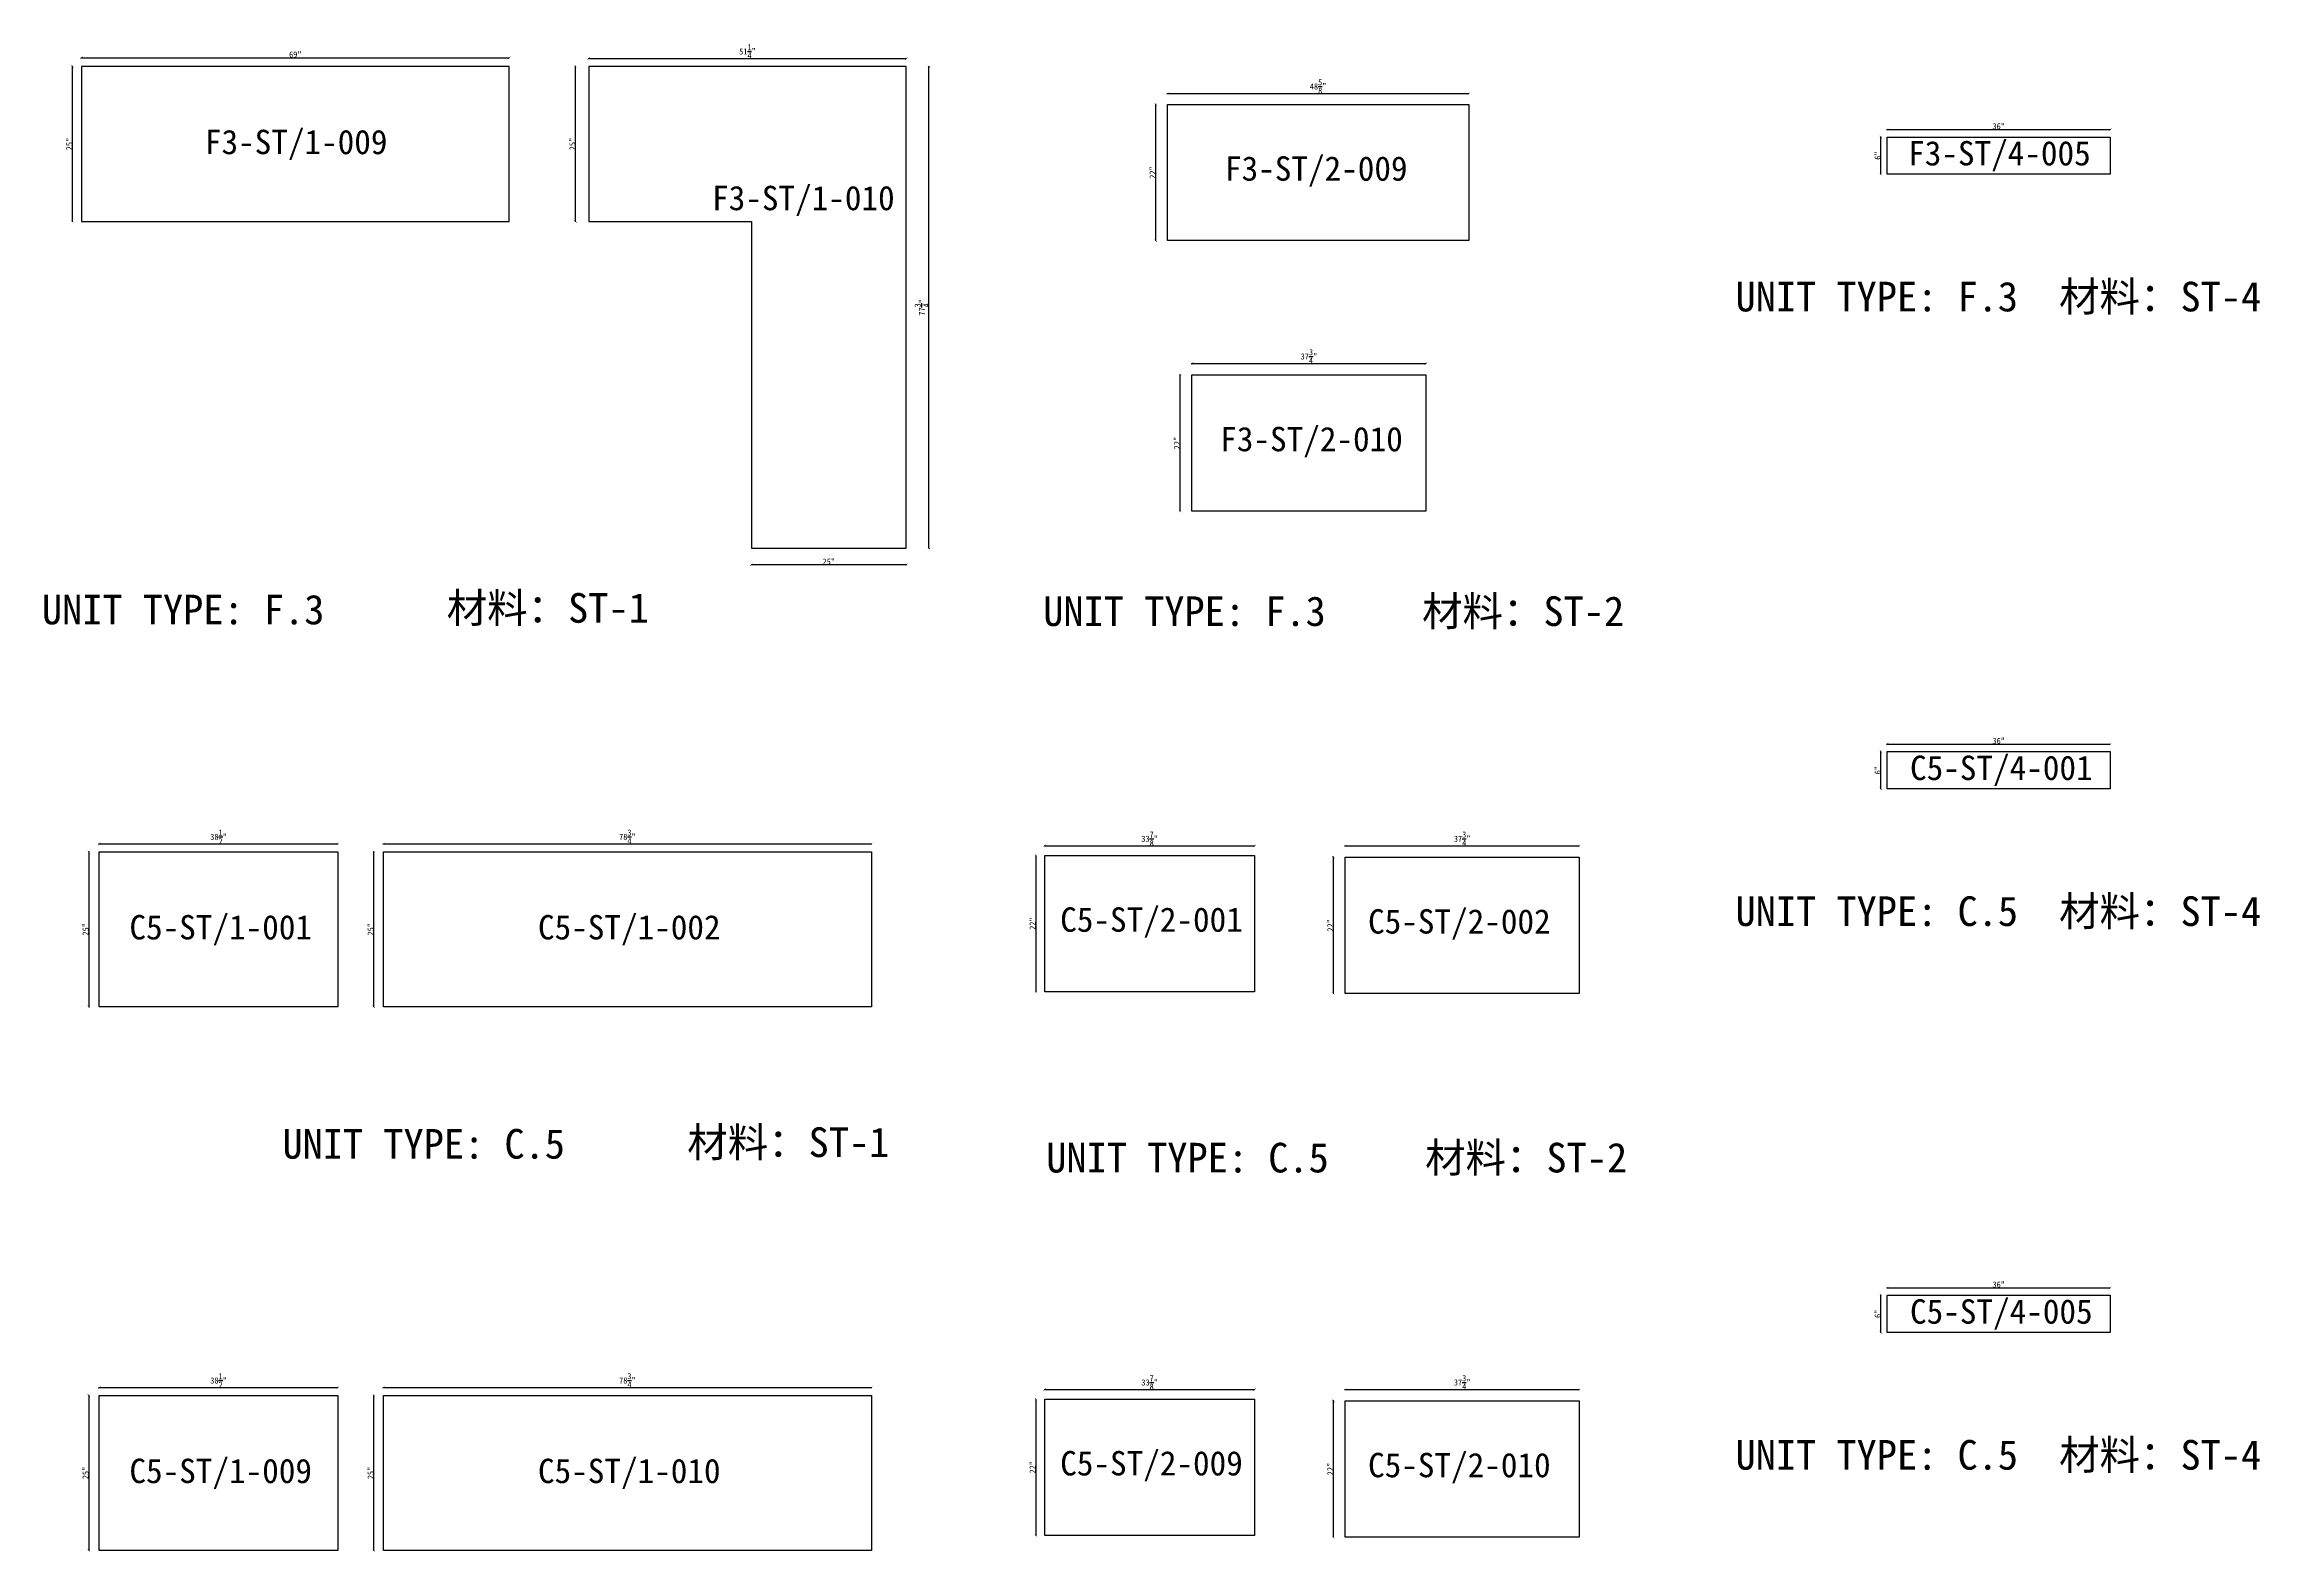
# Model space of a CAD drawing. Header units: millimetres. Extents: x -46962 to 137822, y -48342 to 2116.
# Drawn here: x -20789 to -11709, y -8474 to -2292 of the extents above; entities that cross this region are included whole.
import ezdxf
from ezdxf.enums import TextEntityAlignment as Align

# ---------------------------------------------------------------- set-up
doc = ezdxf.new("R2010")
doc.units = ezdxf.units.MM
doc.layers.add('COUNTERTOP_NUMBER', color=3, linetype='Continuous')
doc.layers.add('COUNTERTOPS', color=7, linetype='Continuous')
doc.styles.add('样式 1', font='')
doc.styles.get('样式 1').set_extended_font_data('NSimSun')
doc.dimstyles.new('副本 ISO-25', dxfattribs={"dimtxt": 25, "dimasz": 10, "dimexe": 1.5, "dimexo": 0.5, "dimtad": 1, "dimlfac": 0.03937, "dimlunit": 5, "dimtxsty": '样式 1', "dimblk": 'ARCHTICK', "dimcen": 2.5, "dimclrd": 256, "dimclrt": 1, "dimazin": 3, "dimtfac": 1, "dimtmove": 0, "dimatfit": 3, "dimfxlon": 1})

# ---------------------------------------------------------------- blocks, each defined once
blk = doc.blocks.new('_ArchTick')
at = {"color": 0, "linetype": 'ByBlock', "const_width": 0.15}
blk.add_lwpolyline([(-0.5, -0.5), (0.5, 0.5)], dxfattribs=at)
blk = doc.blocks.new('*D414')
at = {"color": 0, "lineweight": -2, "transparency": 16777216}
for p, q in [((-20673, -2383.1), (-20675.5, -2383.1)), ((-20673, -3018.1), (-20675.5, -3018.1))]:
    blk.add_line(p, q, dxfattribs=at)
at = {"lineweight": -2, "transparency": 16777216}
blk.add_line((-20674, -3018.1), (-20674, -2383.1), dxfattribs=at)
at = {"layer": 'Defpoints', "color": 0, "transparency": 16777216}
for p in [(-20674, -2383.1), (-20637, -2383.1), (-20637, -3018.1)]:
    blk.add_point(p, dxfattribs=at)
at = {"lineweight": -2, "transparency": 16777216, "xscale": 10, "yscale": 10, "zscale": 10}
for p, rotation in [((-20674, -2383.1), 90), ((-20674, -3018.1), 270)]:
    blk.add_blockref('_ArchTick', p, dxfattribs=dict(at, rotation=rotation))
at = {"color": 1, "transparency": 16777216, "insert": (-20687.1, -2700.6), "char_height": 25, "attachment_point": 5, "rotation": 90, "style": '样式 1'}
blk.add_mtext('\\A1;25"', dxfattribs=at)
blk = doc.blocks.new('*D415')
at = {"color": 0, "lineweight": -2, "transparency": 16777216}
for p, q in [((-20637, -2347.7), (-20637, -2345.2)), ((-18884.4, -2347.7), (-18884.4, -2345.2))]:
    blk.add_line(p, q, dxfattribs=at)
at = {"lineweight": -2, "transparency": 16777216}
blk.add_line((-20637, -2346.7), (-18884.4, -2346.7), dxfattribs=at)
at = {"layer": 'Defpoints', "color": 0, "transparency": 16777216}
for p in [(-18884.4, -2346.7), (-20637, -2383.1), (-18884.4, -2383.1)]:
    blk.add_point(p, dxfattribs=at)
at = {"lineweight": -2, "transparency": 16777216, "xscale": 10, "yscale": 10, "zscale": 10, "rotation": 180}
blk.add_blockref('_ArchTick', (-20637, -2346.7), dxfattribs=at)
at = {"lineweight": -2, "transparency": 16777216, "xscale": 10, "yscale": 10, "zscale": 10}
blk.add_blockref('_ArchTick', (-18884.4, -2346.7), dxfattribs=at)
at = {"color": 1, "transparency": 16777216, "insert": (-19760.7, -2333.6), "char_height": 25, "attachment_point": 5, "style": '样式 1'}
blk.add_mtext('\\A1;69"', dxfattribs=at)
blk = doc.blocks.new('*D416')
at = {"color": 0, "lineweight": -2, "transparency": 16777216}
for p, q in [((-18558.1, -2350.9), (-18558.1, -2348.4)), ((-17256.4, -2350.9), (-17256.4, -2348.4))]:
    blk.add_line(p, q, dxfattribs=at)
at = {"lineweight": -2, "transparency": 16777216}
blk.add_line((-18558.1, -2349.9), (-17256.4, -2349.9), dxfattribs=at)
at = {"layer": 'Defpoints', "color": 0, "transparency": 16777216}
for p in [(-17256.4, -2349.9), (-18558.1, -2383.1), (-17256.4, -2383.1)]:
    blk.add_point(p, dxfattribs=at)
at = {"lineweight": -2, "transparency": 16777216, "xscale": 10, "yscale": 10, "zscale": 10, "rotation": 180}
blk.add_blockref('_ArchTick', (-18558.1, -2349.9), dxfattribs=at)
at = {"lineweight": -2, "transparency": 16777216, "xscale": 10, "yscale": 10, "zscale": 10}
blk.add_blockref('_ArchTick', (-17256.4, -2349.9), dxfattribs=at)
at = {"color": 1, "transparency": 16777216, "insert": (-17907.3, -2320.9), "char_height": 25, "attachment_point": 5, "style": '样式 1'}
blk.add_mtext('\\A1;51{\\H1x;\\S1/4;}"', dxfattribs=at)
blk = doc.blocks.new('*D417')
at = {"color": 0, "lineweight": -2, "transparency": 16777216}
for p, q in [((-18610.6, -2383.1), (-18613.1, -2383.1)), ((-18610.6, -3018.1), (-18613.1, -3018.1))]:
    blk.add_line(p, q, dxfattribs=at)
at = {"lineweight": -2, "transparency": 16777216}
blk.add_line((-18611.6, -3018.1), (-18611.6, -2383.1), dxfattribs=at)
at = {"layer": 'Defpoints', "color": 0, "transparency": 16777216}
for p in [(-18611.6, -2383.1), (-18558.1, -2383.1), (-18558.1, -3018.1)]:
    blk.add_point(p, dxfattribs=at)
at = {"lineweight": -2, "transparency": 16777216, "xscale": 10, "yscale": 10, "zscale": 10}
for p, rotation in [((-18611.6, -2383.1), 90), ((-18611.6, -3018.1), 270)]:
    blk.add_blockref('_ArchTick', p, dxfattribs=dict(at, rotation=rotation))
at = {"color": 1, "transparency": 16777216, "insert": (-18624.7, -2700.6), "char_height": 25, "attachment_point": 5, "rotation": 90, "style": '样式 1'}
blk.add_mtext('\\A1;25"', dxfattribs=at)
blk = doc.blocks.new('*D418')
at = {"color": 0, "lineweight": -2, "transparency": 16777216}
for p, q in [((-17891.4, -4425.3), (-17891.4, -4427.8)), ((-17256.4, -4425.3), (-17256.4, -4427.8))]:
    blk.add_line(p, q, dxfattribs=at)
at = {"lineweight": -2, "transparency": 16777216}
blk.add_line((-17256.4, -4426.3), (-17891.4, -4426.3), dxfattribs=at)
at = {"layer": 'Defpoints', "color": 0, "transparency": 16777216}
for p in [(-17891.4, -4357.9), (-17256.4, -4357.9), (-17891.4, -4426.3)]:
    blk.add_point(p, dxfattribs=at)
at = {"lineweight": -2, "transparency": 16777216, "xscale": 10, "yscale": 10, "zscale": 10, "rotation": 180}
blk.add_blockref('_ArchTick', (-17891.4, -4426.3), dxfattribs=at)
at = {"lineweight": -2, "transparency": 16777216, "xscale": 10, "yscale": 10, "zscale": 10}
blk.add_blockref('_ArchTick', (-17256.4, -4426.3), dxfattribs=at)
at = {"color": 1, "transparency": 16777216, "insert": (-17573.9, -4413.2), "char_height": 25, "attachment_point": 5, "style": '样式 1'}
blk.add_mtext('\\A1;25"', dxfattribs=at)
blk = doc.blocks.new('*D419')
at = {"color": 0, "lineweight": -2, "transparency": 16777216}
for p, q in [((-17164.2, -2383.1), (-17161.7, -2383.1)), ((-17164.2, -4357.9), (-17161.7, -4357.9))]:
    blk.add_line(p, q, dxfattribs=at)
at = {"lineweight": -2, "transparency": 16777216}
blk.add_line((-17163.2, -4357.9), (-17163.2, -2383.1), dxfattribs=at)
at = {"layer": 'Defpoints', "color": 0, "transparency": 16777216}
for p in [(-17256.4, -2383.1), (-17163.2, -2383.1), (-17256.4, -4357.9)]:
    blk.add_point(p, dxfattribs=at)
at = {"lineweight": -2, "transparency": 16777216, "xscale": 10, "yscale": 10, "zscale": 10}
for p, rotation in [((-17163.2, -2383.1), 90), ((-17163.2, -4357.9), 270)]:
    blk.add_blockref('_ArchTick', p, dxfattribs=dict(at, rotation=rotation))
at = {"color": 1, "transparency": 16777216, "insert": (-17192.3, -3370.5), "char_height": 25, "attachment_point": 5, "rotation": 90, "style": '样式 1'}
blk.add_mtext('\\A1;77{\\H1x;\\S3/4;}"', dxfattribs=at)
blk = doc.blocks.new('*D420')
at = {"color": 0, "lineweight": -2, "transparency": 16777216}
for p, q in [((-16185.9, -2494.6), (-16185.9, -2492.1)), ((-14950.8, -2494.6), (-14950.8, -2492.1))]:
    blk.add_line(p, q, dxfattribs=at)
at = {"lineweight": -2, "transparency": 16777216}
blk.add_line((-16185.9, -2493.6), (-14950.8, -2493.6), dxfattribs=at)
at = {"layer": 'Defpoints', "color": 0, "transparency": 16777216}
for p in [(-16185.9, -2538.1), (-14950.8, -2493.6), (-14950.8, -2538.1)]:
    blk.add_point(p, dxfattribs=at)
at = {"lineweight": -2, "transparency": 16777216, "xscale": 10, "yscale": 10, "zscale": 10, "rotation": 180}
blk.add_blockref('_ArchTick', (-16185.9, -2493.6), dxfattribs=at)
at = {"lineweight": -2, "transparency": 16777216, "xscale": 10, "yscale": 10, "zscale": 10}
blk.add_blockref('_ArchTick', (-14950.8, -2493.6), dxfattribs=at)
at = {"color": 1, "transparency": 16777216, "insert": (-15568.3, -2464.5), "char_height": 25, "attachment_point": 5, "style": '样式 1'}
blk.add_mtext('\\A1;48{\\H1x;\\S5/8;}"', dxfattribs=at)
blk = doc.blocks.new('*D421')
at = {"color": 0, "lineweight": -2, "transparency": 16777216}
for p, q in [((-16232.6, -2538.1), (-16235.1, -2538.1)), ((-16232.6, -3096.9), (-16235.1, -3096.9))]:
    blk.add_line(p, q, dxfattribs=at)
at = {"lineweight": -2, "transparency": 16777216}
blk.add_line((-16233.6, -3096.9), (-16233.6, -2538.1), dxfattribs=at)
at = {"layer": 'Defpoints', "color": 0, "transparency": 16777216}
for p in [(-16233.6, -2538.1), (-16185.9, -2538.1), (-16185.9, -3096.9)]:
    blk.add_point(p, dxfattribs=at)
at = {"lineweight": -2, "transparency": 16777216, "xscale": 10, "yscale": 10, "zscale": 10}
for p, rotation in [((-16233.6, -2538.1), 90), ((-16233.6, -3096.9), 270)]:
    blk.add_blockref('_ArchTick', p, dxfattribs=dict(at, rotation=rotation))
at = {"color": 1, "transparency": 16777216, "insert": (-16246.8, -2817.5), "char_height": 25, "attachment_point": 5, "rotation": 90, "style": '样式 1'}
blk.add_mtext('\\A1;22"', dxfattribs=at)
blk = doc.blocks.new('*D422')
at = {"color": 0, "lineweight": -2, "transparency": 16777216}
for p, q in [((-16085.3, -3601.8), (-16085.3, -3599.3)), ((-15126.5, -3601.8), (-15126.5, -3599.3))]:
    blk.add_line(p, q, dxfattribs=at)
at = {"lineweight": -2, "transparency": 16777216}
blk.add_line((-16085.3, -3600.8), (-15126.5, -3600.8), dxfattribs=at)
at = {"layer": 'Defpoints', "color": 0, "transparency": 16777216}
for p in [(-15126.5, -3600.8), (-16085.3, -3647.7), (-15126.5, -3647.7)]:
    blk.add_point(p, dxfattribs=at)
at = {"lineweight": -2, "transparency": 16777216, "xscale": 10, "yscale": 10, "zscale": 10, "rotation": 180}
blk.add_blockref('_ArchTick', (-16085.3, -3600.8), dxfattribs=at)
at = {"lineweight": -2, "transparency": 16777216, "xscale": 10, "yscale": 10, "zscale": 10}
blk.add_blockref('_ArchTick', (-15126.5, -3600.8), dxfattribs=at)
at = {"color": 1, "transparency": 16777216, "insert": (-15605.9, -3571.7), "char_height": 25, "attachment_point": 5, "style": '样式 1'}
blk.add_mtext('\\A1;37{\\H1x;\\S3/4;}"', dxfattribs=at)
blk = doc.blocks.new('*D423')
at = {"color": 0, "lineweight": -2, "transparency": 16777216}
for p, q in [((-16132.4, -3647.7), (-16134.9, -3647.7)), ((-16132.4, -4206.5), (-16134.9, -4206.5))]:
    blk.add_line(p, q, dxfattribs=at)
at = {"lineweight": -2, "transparency": 16777216}
blk.add_line((-16133.4, -4206.5), (-16133.4, -3647.7), dxfattribs=at)
at = {"layer": 'Defpoints', "color": 0, "transparency": 16777216}
for p in [(-16133.4, -3647.7), (-16085.3, -3647.7), (-16085.3, -4206.5)]:
    blk.add_point(p, dxfattribs=at)
at = {"lineweight": -2, "transparency": 16777216, "xscale": 10, "yscale": 10, "zscale": 10}
for p, rotation in [((-16133.4, -3647.7), 90), ((-16133.4, -4206.5), 270)]:
    blk.add_blockref('_ArchTick', p, dxfattribs=dict(at, rotation=rotation))
at = {"color": 1, "transparency": 16777216, "insert": (-16146.6, -3927.1), "char_height": 25, "attachment_point": 5, "rotation": 90, "style": '样式 1'}
blk.add_mtext('\\A1;22"', dxfattribs=at)
blk = doc.blocks.new('*D424')
at = {"color": 0, "lineweight": -2, "transparency": 16777216}
for p, q in [((-13235.7, -2642), (-13235.7, -2639.5)), ((-12321.3, -2642), (-12321.3, -2639.5))]:
    blk.add_line(p, q, dxfattribs=at)
at = {"lineweight": -2, "transparency": 16777216}
blk.add_line((-13235.7, -2641), (-12321.3, -2641), dxfattribs=at)
at = {"layer": 'Defpoints', "color": 0, "transparency": 16777216}
for p in [(-13235.7, -2671.9), (-12321.3, -2641), (-12321.3, -2671.9)]:
    blk.add_point(p, dxfattribs=at)
at = {"lineweight": -2, "transparency": 16777216, "xscale": 10, "yscale": 10, "zscale": 10, "rotation": 180}
blk.add_blockref('_ArchTick', (-13235.7, -2641), dxfattribs=at)
at = {"lineweight": -2, "transparency": 16777216, "xscale": 10, "yscale": 10, "zscale": 10}
blk.add_blockref('_ArchTick', (-12321.3, -2641), dxfattribs=at)
at = {"color": 1, "transparency": 16777216, "insert": (-12778.5, -2627.9), "char_height": 25, "attachment_point": 5, "style": '样式 1'}
blk.add_mtext('\\A1;36"', dxfattribs=at)
blk = doc.blocks.new('*D425')
at = {"color": 0, "lineweight": -2, "transparency": 16777216}
for p, q in [((-13260.5, -2671.9), (-13263, -2671.9)), ((-13260.5, -2824.3), (-13263, -2824.3))]:
    blk.add_line(p, q, dxfattribs=at)
at = {"lineweight": -2, "transparency": 16777216}
blk.add_line((-13261.5, -2824.3), (-13261.5, -2671.9), dxfattribs=at)
at = {"layer": 'Defpoints', "color": 0, "transparency": 16777216}
for p in [(-13261.5, -2671.9), (-13235.7, -2671.9), (-13235.7, -2824.3)]:
    blk.add_point(p, dxfattribs=at)
at = {"lineweight": -2, "transparency": 16777216, "xscale": 10, "yscale": 10, "zscale": 10}
for p, rotation in [((-13261.5, -2671.9), 90), ((-13261.5, -2824.3), 270)]:
    blk.add_blockref('_ArchTick', p, dxfattribs=dict(at, rotation=rotation))
at = {"color": 1, "transparency": 16777216, "insert": (-13274.7, -2748.1), "char_height": 25, "attachment_point": 5, "rotation": 90, "style": '样式 1'}
blk.add_mtext('\\A1;6"', dxfattribs=at)
blk = doc.blocks.new('*D426')
at = {"color": 0, "lineweight": -2, "transparency": 16777216}
for p, q in [((-20564.2, -5571.8), (-20564.2, -5569.3)), ((-19586.3, -5571.8), (-19586.3, -5569.3))]:
    blk.add_line(p, q, dxfattribs=at)
at = {"lineweight": -2, "transparency": 16777216}
blk.add_line((-20564.2, -5570.8), (-19586.3, -5570.8), dxfattribs=at)
at = {"layer": 'Defpoints', "color": 0, "transparency": 16777216}
for p in [(-20564.2, -5603.4), (-19586.3, -5570.8), (-19586.3, -5603.4)]:
    blk.add_point(p, dxfattribs=at)
at = {"lineweight": -2, "transparency": 16777216, "xscale": 10, "yscale": 10, "zscale": 10, "rotation": 180}
blk.add_blockref('_ArchTick', (-20564.2, -5570.8), dxfattribs=at)
at = {"lineweight": -2, "transparency": 16777216, "xscale": 10, "yscale": 10, "zscale": 10}
blk.add_blockref('_ArchTick', (-19586.3, -5570.8), dxfattribs=at)
at = {"color": 1, "transparency": 16777216, "insert": (-20075.2, -5541.7), "char_height": 25, "attachment_point": 5, "style": '样式 1'}
blk.add_mtext('\\A1;38{\\H1x;\\S1/2;}"', dxfattribs=at)
blk = doc.blocks.new('*D427')
at = {"color": 0, "lineweight": -2, "transparency": 16777216}
for p, q in [((-20606.1, -5603.4), (-20608.6, -5603.4)), ((-20606.1, -6238.4), (-20608.6, -6238.4))]:
    blk.add_line(p, q, dxfattribs=at)
at = {"lineweight": -2, "transparency": 16777216}
blk.add_line((-20607.1, -5603.4), (-20607.1, -6238.4), dxfattribs=at)
at = {"layer": 'Defpoints', "color": 0, "transparency": 16777216}
for p in [(-20564.2, -5603.4), (-20607.1, -6238.4), (-20564.2, -6238.4)]:
    blk.add_point(p, dxfattribs=at)
at = {"lineweight": -2, "transparency": 16777216, "xscale": 10, "yscale": 10, "zscale": 10}
for p, rotation in [((-20607.1, -5603.4), 90), ((-20607.1, -6238.4), 270)]:
    blk.add_blockref('_ArchTick', p, dxfattribs=dict(at, rotation=rotation))
at = {"color": 1, "transparency": 16777216, "insert": (-20620.3, -5920.9), "char_height": 25, "attachment_point": 5, "rotation": 90, "style": '样式 1'}
blk.add_mtext('\\A1;25"', dxfattribs=at)
blk = doc.blocks.new('*D428')
at = {"color": 0, "lineweight": -2, "transparency": 16777216}
for p, q in [((-19399.5, -5571.8), (-19399.5, -5569.3)), ((-17399.3, -5571.8), (-17399.3, -5569.3))]:
    blk.add_line(p, q, dxfattribs=at)
at = {"lineweight": -2, "transparency": 16777216}
blk.add_line((-19399.5, -5570.8), (-17399.3, -5570.8), dxfattribs=at)
at = {"layer": 'Defpoints', "color": 0, "transparency": 16777216}
for p in [(-19399.5, -5603.4), (-17399.3, -5570.8), (-17399.3, -5603.4)]:
    blk.add_point(p, dxfattribs=at)
at = {"lineweight": -2, "transparency": 16777216, "xscale": 10, "yscale": 10, "zscale": 10, "rotation": 180}
blk.add_blockref('_ArchTick', (-19399.5, -5570.8), dxfattribs=at)
at = {"lineweight": -2, "transparency": 16777216, "xscale": 10, "yscale": 10, "zscale": 10}
blk.add_blockref('_ArchTick', (-17399.3, -5570.8), dxfattribs=at)
at = {"color": 1, "transparency": 16777216, "insert": (-18399.4, -5541.7), "char_height": 25, "attachment_point": 5, "style": '样式 1'}
blk.add_mtext('\\A1;78{\\H1x;\\S3/4;}"', dxfattribs=at)
blk = doc.blocks.new('*D429')
at = {"color": 0, "lineweight": -2, "transparency": 16777216}
for p, q in [((-19437.9, -5603.4), (-19440.4, -5603.4)), ((-19437.9, -6238.4), (-19440.4, -6238.4))]:
    blk.add_line(p, q, dxfattribs=at)
at = {"lineweight": -2, "transparency": 16777216}
blk.add_line((-19438.9, -6238.4), (-19438.9, -5603.4), dxfattribs=at)
at = {"layer": 'Defpoints', "color": 0, "transparency": 16777216}
for p in [(-19438.9, -5603.4), (-19399.5, -5603.4), (-19399.5, -6238.4)]:
    blk.add_point(p, dxfattribs=at)
at = {"lineweight": -2, "transparency": 16777216, "xscale": 10, "yscale": 10, "zscale": 10}
for p, rotation in [((-19438.9, -5603.4), 90), ((-19438.9, -6238.4), 270)]:
    blk.add_blockref('_ArchTick', p, dxfattribs=dict(at, rotation=rotation))
at = {"color": 1, "transparency": 16777216, "insert": (-19452, -5920.9), "char_height": 25, "attachment_point": 5, "rotation": 90, "style": '样式 1'}
blk.add_mtext('\\A1;25"', dxfattribs=at)
blk = doc.blocks.new('*D430')
at = {"color": 0, "lineweight": -2, "transparency": 16777216}
for p, q in [((-16689, -5579.8), (-16689, -5577.3)), ((-15828.5, -5579.8), (-15828.5, -5577.3))]:
    blk.add_line(p, q, dxfattribs=at)
at = {"lineweight": -2, "transparency": 16777216}
blk.add_line((-16689, -5578.8), (-15828.5, -5578.8), dxfattribs=at)
at = {"layer": 'Defpoints', "color": 0, "transparency": 16777216}
for p in [(-16689, -5618.2), (-15828.5, -5578.8), (-15828.5, -5618.2)]:
    blk.add_point(p, dxfattribs=at)
at = {"lineweight": -2, "transparency": 16777216, "xscale": 10, "yscale": 10, "zscale": 10, "rotation": 180}
blk.add_blockref('_ArchTick', (-16689, -5578.8), dxfattribs=at)
at = {"lineweight": -2, "transparency": 16777216, "xscale": 10, "yscale": 10, "zscale": 10}
blk.add_blockref('_ArchTick', (-15828.5, -5578.8), dxfattribs=at)
at = {"color": 1, "transparency": 16777216, "insert": (-16258.8, -5549.7), "char_height": 25, "attachment_point": 5, "style": '样式 1'}
blk.add_mtext('\\A1;33{\\H1x;\\S7/8;}"', dxfattribs=at)
blk = doc.blocks.new('*D431')
at = {"color": 0, "lineweight": -2, "transparency": 16777216}
for p, q in [((-16724.6, -5618.2), (-16727.1, -5618.2)), ((-16724.6, -6177), (-16727.1, -6177))]:
    blk.add_line(p, q, dxfattribs=at)
at = {"lineweight": -2, "transparency": 16777216}
blk.add_line((-16725.6, -5618.2), (-16725.6, -6177), dxfattribs=at)
at = {"layer": 'Defpoints', "color": 0, "transparency": 16777216}
for p in [(-16689, -5618.2), (-16725.6, -6177), (-16689, -6177)]:
    blk.add_point(p, dxfattribs=at)
at = {"lineweight": -2, "transparency": 16777216, "xscale": 10, "yscale": 10, "zscale": 10}
for p, rotation in [((-16725.6, -5618.2), 90), ((-16725.6, -6177), 270)]:
    blk.add_blockref('_ArchTick', p, dxfattribs=dict(at, rotation=rotation))
at = {"color": 1, "transparency": 16777216, "insert": (-16738.7, -5897.6), "char_height": 25, "attachment_point": 5, "rotation": 90, "style": '样式 1'}
blk.add_mtext('\\A1;22"', dxfattribs=at)
blk = doc.blocks.new('*D432')
at = {"color": 0, "lineweight": -2, "transparency": 16777216}
for p, q in [((-15457.2, -5579.8), (-15457.2, -5577.3)), ((-14498.3, -5579.8), (-14498.3, -5577.3))]:
    blk.add_line(p, q, dxfattribs=at)
at = {"lineweight": -2, "transparency": 16777216}
blk.add_line((-15457.2, -5578.8), (-14498.3, -5578.8), dxfattribs=at)
at = {"layer": 'Defpoints', "color": 0, "transparency": 16777216}
for p in [(-15457.2, -5625.6), (-14498.3, -5578.8), (-14498.3, -5625.6)]:
    blk.add_point(p, dxfattribs=at)
at = {"lineweight": -2, "transparency": 16777216, "xscale": 10, "yscale": 10, "zscale": 10, "rotation": 180}
blk.add_blockref('_ArchTick', (-15457.2, -5578.8), dxfattribs=at)
at = {"lineweight": -2, "transparency": 16777216, "xscale": 10, "yscale": 10, "zscale": 10}
blk.add_blockref('_ArchTick', (-14498.3, -5578.8), dxfattribs=at)
at = {"color": 1, "transparency": 16777216, "insert": (-14977.8, -5549.7), "char_height": 25, "attachment_point": 5, "style": '样式 1'}
blk.add_mtext('\\A1;37{\\H1x;\\S3/4;}"', dxfattribs=at)
blk = doc.blocks.new('*D433')
at = {"color": 0, "lineweight": -2, "transparency": 16777216}
for p, q in [((-15504.3, -5625.6), (-15506.8, -5625.6)), ((-15504.3, -6184.4), (-15506.8, -6184.4))]:
    blk.add_line(p, q, dxfattribs=at)
at = {"lineweight": -2, "transparency": 16777216}
blk.add_line((-15505.3, -6184.4), (-15505.3, -5625.6), dxfattribs=at)
at = {"layer": 'Defpoints', "color": 0, "transparency": 16777216}
for p in [(-15505.3, -5625.6), (-15457.2, -5625.6), (-15457.2, -6184.4)]:
    blk.add_point(p, dxfattribs=at)
at = {"lineweight": -2, "transparency": 16777216, "xscale": 10, "yscale": 10, "zscale": 10}
for p, rotation in [((-15505.3, -5625.6), 90), ((-15505.3, -6184.4), 270)]:
    blk.add_blockref('_ArchTick', p, dxfattribs=dict(at, rotation=rotation))
at = {"color": 1, "transparency": 16777216, "insert": (-15518.4, -5905), "char_height": 25, "attachment_point": 5, "rotation": 90, "style": '样式 1'}
blk.add_mtext('\\A1;22"', dxfattribs=at)
blk = doc.blocks.new('*D434')
at = {"color": 0, "lineweight": -2, "transparency": 16777216}
for p, q in [((-13235.7, -5162.4), (-13235.7, -5159.9)), ((-12321.3, -5162.4), (-12321.3, -5159.9))]:
    blk.add_line(p, q, dxfattribs=at)
at = {"lineweight": -2, "transparency": 16777216}
blk.add_line((-13235.7, -5161.4), (-12321.3, -5161.4), dxfattribs=at)
at = {"layer": 'Defpoints', "color": 0, "transparency": 16777216}
for p in [(-12321.3, -5161.4), (-13235.7, -5192.3), (-12321.3, -5192.3)]:
    blk.add_point(p, dxfattribs=at)
at = {"lineweight": -2, "transparency": 16777216, "xscale": 10, "yscale": 10, "zscale": 10, "rotation": 180}
blk.add_blockref('_ArchTick', (-13235.7, -5161.4), dxfattribs=at)
at = {"lineweight": -2, "transparency": 16777216, "xscale": 10, "yscale": 10, "zscale": 10}
blk.add_blockref('_ArchTick', (-12321.3, -5161.4), dxfattribs=at)
at = {"color": 1, "transparency": 16777216, "insert": (-12778.5, -5148.3), "char_height": 25, "attachment_point": 5, "style": '样式 1'}
blk.add_mtext('\\A1;36"', dxfattribs=at)
blk = doc.blocks.new('*D435')
at = {"color": 0, "lineweight": -2, "transparency": 16777216}
for p, q in [((-13260.5, -5192.3), (-13263, -5192.3)), ((-13260.5, -5344.7), (-13263, -5344.7))]:
    blk.add_line(p, q, dxfattribs=at)
at = {"lineweight": -2, "transparency": 16777216}
blk.add_line((-13261.5, -5344.7), (-13261.5, -5192.3), dxfattribs=at)
at = {"layer": 'Defpoints', "color": 0, "transparency": 16777216}
for p in [(-13261.5, -5192.3), (-13235.7, -5192.3), (-13235.7, -5344.7)]:
    blk.add_point(p, dxfattribs=at)
at = {"lineweight": -2, "transparency": 16777216, "xscale": 10, "yscale": 10, "zscale": 10}
for p, rotation in [((-13261.5, -5192.3), 90), ((-13261.5, -5344.7), 270)]:
    blk.add_blockref('_ArchTick', p, dxfattribs=dict(at, rotation=rotation))
at = {"color": 1, "transparency": 16777216, "insert": (-13274.7, -5268.5), "char_height": 25, "attachment_point": 5, "rotation": 90, "style": '样式 1'}
blk.add_mtext('\\A1;6"', dxfattribs=at)
blk = doc.blocks.new('*D436')
at = {"color": 0, "lineweight": -2, "transparency": 16777216}
for p, q in [((-20564.2, -7801.3), (-20564.2, -7798.8)), ((-19586.3, -7801.3), (-19586.3, -7798.8))]:
    blk.add_line(p, q, dxfattribs=at)
at = {"lineweight": -2, "transparency": 16777216}
blk.add_line((-20564.2, -7800.3), (-19586.3, -7800.3), dxfattribs=at)
at = {"layer": 'Defpoints', "color": 0, "transparency": 16777216}
for p in [(-19586.3, -7800.3), (-20564.2, -7833), (-19586.3, -7833)]:
    blk.add_point(p, dxfattribs=at)
at = {"lineweight": -2, "transparency": 16777216, "xscale": 10, "yscale": 10, "zscale": 10, "rotation": 180}
blk.add_blockref('_ArchTick', (-20564.2, -7800.3), dxfattribs=at)
at = {"lineweight": -2, "transparency": 16777216, "xscale": 10, "yscale": 10, "zscale": 10}
blk.add_blockref('_ArchTick', (-19586.3, -7800.3), dxfattribs=at)
at = {"color": 1, "transparency": 16777216, "insert": (-20075.2, -7771.3), "char_height": 25, "attachment_point": 5, "style": '样式 1'}
blk.add_mtext('\\A1;38{\\H1x;\\S1/2;}"', dxfattribs=at)
blk = doc.blocks.new('*D437')
at = {"color": 0, "lineweight": -2, "transparency": 16777216}
for p, q in [((-20606.1, -7833), (-20608.6, -7833)), ((-20606.1, -8468), (-20608.6, -8468))]:
    blk.add_line(p, q, dxfattribs=at)
at = {"lineweight": -2, "transparency": 16777216}
blk.add_line((-20607.1, -7833), (-20607.1, -8468), dxfattribs=at)
at = {"layer": 'Defpoints', "color": 0, "transparency": 16777216}
for p in [(-20564.2, -7833), (-20607.1, -8468), (-20564.2, -8468)]:
    blk.add_point(p, dxfattribs=at)
at = {"lineweight": -2, "transparency": 16777216, "xscale": 10, "yscale": 10, "zscale": 10}
for p, rotation in [((-20607.1, -7833), 90), ((-20607.1, -8468), 270)]:
    blk.add_blockref('_ArchTick', p, dxfattribs=dict(at, rotation=rotation))
at = {"color": 1, "transparency": 16777216, "insert": (-20620.3, -8150.5), "char_height": 25, "attachment_point": 5, "rotation": 90, "style": '样式 1'}
blk.add_mtext('\\A1;25"', dxfattribs=at)
blk = doc.blocks.new('*D438')
at = {"color": 0, "lineweight": -2, "transparency": 16777216}
for p, q in [((-19399.5, -7801.3), (-19399.5, -7798.8)), ((-17399.3, -7801.3), (-17399.3, -7798.8))]:
    blk.add_line(p, q, dxfattribs=at)
at = {"lineweight": -2, "transparency": 16777216}
blk.add_line((-19399.5, -7800.3), (-17399.3, -7800.3), dxfattribs=at)
at = {"layer": 'Defpoints', "color": 0, "transparency": 16777216}
for p in [(-17399.3, -7800.3), (-19399.5, -7833), (-17399.3, -7833)]:
    blk.add_point(p, dxfattribs=at)
at = {"lineweight": -2, "transparency": 16777216, "xscale": 10, "yscale": 10, "zscale": 10, "rotation": 180}
blk.add_blockref('_ArchTick', (-19399.5, -7800.3), dxfattribs=at)
at = {"lineweight": -2, "transparency": 16777216, "xscale": 10, "yscale": 10, "zscale": 10}
blk.add_blockref('_ArchTick', (-17399.3, -7800.3), dxfattribs=at)
at = {"color": 1, "transparency": 16777216, "insert": (-18399.4, -7771.2), "char_height": 25, "attachment_point": 5, "style": '样式 1'}
blk.add_mtext('\\A1;78{\\H1x;\\S3/4;}"', dxfattribs=at)
blk = doc.blocks.new('*D439')
at = {"color": 0, "lineweight": -2, "transparency": 16777216}
for p, q in [((-19437.9, -7833), (-19440.4, -7833)), ((-19437.9, -8468), (-19440.4, -8468))]:
    blk.add_line(p, q, dxfattribs=at)
at = {"lineweight": -2, "transparency": 16777216}
blk.add_line((-19438.9, -8468), (-19438.9, -7833), dxfattribs=at)
at = {"layer": 'Defpoints', "color": 0, "transparency": 16777216}
for p in [(-19438.9, -7833), (-19399.5, -7833), (-19399.5, -8468)]:
    blk.add_point(p, dxfattribs=at)
at = {"lineweight": -2, "transparency": 16777216, "xscale": 10, "yscale": 10, "zscale": 10}
for p, rotation in [((-19438.9, -7833), 90), ((-19438.9, -8468), 270)]:
    blk.add_blockref('_ArchTick', p, dxfattribs=dict(at, rotation=rotation))
at = {"color": 1, "transparency": 16777216, "insert": (-19452, -8150.5), "char_height": 25, "attachment_point": 5, "rotation": 90, "style": '样式 1'}
blk.add_mtext('\\A1;25"', dxfattribs=at)
blk = doc.blocks.new('*D440')
at = {"color": 0, "lineweight": -2, "transparency": 16777216}
for p, q in [((-16689, -7809.4), (-16689, -7806.9)), ((-15828.5, -7809.4), (-15828.5, -7806.9))]:
    blk.add_line(p, q, dxfattribs=at)
at = {"lineweight": -2, "transparency": 16777216}
blk.add_line((-16689, -7808.4), (-15828.5, -7808.4), dxfattribs=at)
at = {"layer": 'Defpoints', "color": 0, "transparency": 16777216}
for p in [(-15828.5, -7808.4), (-16689, -7847.8), (-15828.5, -7847.8)]:
    blk.add_point(p, dxfattribs=at)
at = {"lineweight": -2, "transparency": 16777216, "xscale": 10, "yscale": 10, "zscale": 10, "rotation": 180}
blk.add_blockref('_ArchTick', (-16689, -7808.4), dxfattribs=at)
at = {"lineweight": -2, "transparency": 16777216, "xscale": 10, "yscale": 10, "zscale": 10}
blk.add_blockref('_ArchTick', (-15828.5, -7808.4), dxfattribs=at)
at = {"color": 1, "transparency": 16777216, "insert": (-16258.8, -7779.3), "char_height": 25, "attachment_point": 5, "style": '样式 1'}
blk.add_mtext('\\A1;33{\\H1x;\\S7/8;}"', dxfattribs=at)
blk = doc.blocks.new('*D441')
at = {"color": 0, "lineweight": -2, "transparency": 16777216}
for p, q in [((-16724.6, -7847.8), (-16727.1, -7847.8)), ((-16724.6, -8406.6), (-16727.1, -8406.6))]:
    blk.add_line(p, q, dxfattribs=at)
at = {"lineweight": -2, "transparency": 16777216}
blk.add_line((-16725.6, -7847.8), (-16725.6, -8406.6), dxfattribs=at)
at = {"layer": 'Defpoints', "color": 0, "transparency": 16777216}
for p in [(-16689, -7847.8), (-16725.6, -8406.6), (-16689, -8406.6)]:
    blk.add_point(p, dxfattribs=at)
at = {"lineweight": -2, "transparency": 16777216, "xscale": 10, "yscale": 10, "zscale": 10}
for p, rotation in [((-16725.6, -7847.8), 90), ((-16725.6, -8406.6), 270)]:
    blk.add_blockref('_ArchTick', p, dxfattribs=dict(at, rotation=rotation))
at = {"color": 1, "transparency": 16777216, "insert": (-16738.7, -8127.2), "char_height": 25, "attachment_point": 5, "rotation": 90, "style": '样式 1'}
blk.add_mtext('\\A1;22"', dxfattribs=at)
blk = doc.blocks.new('*D442')
at = {"color": 0, "lineweight": -2, "transparency": 16777216}
for p, q in [((-15457.2, -7809.4), (-15457.2, -7806.9)), ((-14498.3, -7809.4), (-14498.3, -7806.9))]:
    blk.add_line(p, q, dxfattribs=at)
at = {"lineweight": -2, "transparency": 16777216}
blk.add_line((-15457.2, -7808.4), (-14498.3, -7808.4), dxfattribs=at)
at = {"layer": 'Defpoints', "color": 0, "transparency": 16777216}
for p in [(-14498.3, -7808.4), (-15457.2, -7855.2), (-14498.3, -7855.2)]:
    blk.add_point(p, dxfattribs=at)
at = {"lineweight": -2, "transparency": 16777216, "xscale": 10, "yscale": 10, "zscale": 10, "rotation": 180}
blk.add_blockref('_ArchTick', (-15457.2, -7808.4), dxfattribs=at)
at = {"lineweight": -2, "transparency": 16777216, "xscale": 10, "yscale": 10, "zscale": 10}
blk.add_blockref('_ArchTick', (-14498.3, -7808.4), dxfattribs=at)
at = {"color": 1, "transparency": 16777216, "insert": (-14977.8, -7779.3), "char_height": 25, "attachment_point": 5, "style": '样式 1'}
blk.add_mtext('\\A1;37{\\H1x;\\S3/4;}"', dxfattribs=at)
blk = doc.blocks.new('*D443')
at = {"color": 0, "lineweight": -2, "transparency": 16777216}
for p, q in [((-15504.3, -7855.2), (-15506.8, -7855.2)), ((-15504.3, -8414), (-15506.8, -8414))]:
    blk.add_line(p, q, dxfattribs=at)
at = {"lineweight": -2, "transparency": 16777216}
blk.add_line((-15505.3, -8414), (-15505.3, -7855.2), dxfattribs=at)
at = {"layer": 'Defpoints', "color": 0, "transparency": 16777216}
for p in [(-15505.3, -7855.2), (-15457.2, -7855.2), (-15457.2, -8414)]:
    blk.add_point(p, dxfattribs=at)
at = {"lineweight": -2, "transparency": 16777216, "xscale": 10, "yscale": 10, "zscale": 10}
for p, rotation in [((-15505.3, -7855.2), 90), ((-15505.3, -8414), 270)]:
    blk.add_blockref('_ArchTick', p, dxfattribs=dict(at, rotation=rotation))
at = {"color": 1, "transparency": 16777216, "insert": (-15518.4, -8134.6), "char_height": 25, "attachment_point": 5, "rotation": 90, "style": '样式 1'}
blk.add_mtext('\\A1;22"', dxfattribs=at)
blk = doc.blocks.new('*D444')
at = {"color": 0, "lineweight": -2, "transparency": 16777216}
for p, q in [((-13235.7, -7392), (-13235.7, -7389.5)), ((-12321.3, -7392), (-12321.3, -7389.5))]:
    blk.add_line(p, q, dxfattribs=at)
at = {"lineweight": -2, "transparency": 16777216}
blk.add_line((-13235.7, -7391), (-12321.3, -7391), dxfattribs=at)
at = {"layer": 'Defpoints', "color": 0, "transparency": 16777216}
for p in [(-13235.7, -7421.8), (-12321.3, -7391), (-12321.3, -7421.8)]:
    blk.add_point(p, dxfattribs=at)
at = {"lineweight": -2, "transparency": 16777216, "xscale": 10, "yscale": 10, "zscale": 10, "rotation": 180}
blk.add_blockref('_ArchTick', (-13235.7, -7391), dxfattribs=at)
at = {"lineweight": -2, "transparency": 16777216, "xscale": 10, "yscale": 10, "zscale": 10}
blk.add_blockref('_ArchTick', (-12321.3, -7391), dxfattribs=at)
at = {"color": 1, "transparency": 16777216, "insert": (-12778.5, -7377.9), "char_height": 25, "attachment_point": 5, "style": '样式 1'}
blk.add_mtext('\\A1;36"', dxfattribs=at)
blk = doc.blocks.new('*D445')
at = {"color": 0, "lineweight": -2, "transparency": 16777216}
for p, q in [((-13260.5, -7421.8), (-13263, -7421.8)), ((-13260.5, -7574.2), (-13263, -7574.2))]:
    blk.add_line(p, q, dxfattribs=at)
at = {"lineweight": -2, "transparency": 16777216}
blk.add_line((-13261.5, -7574.2), (-13261.5, -7421.8), dxfattribs=at)
at = {"layer": 'Defpoints', "color": 0, "transparency": 16777216}
for p in [(-13261.5, -7421.8), (-13235.7, -7421.8), (-13235.7, -7574.2)]:
    blk.add_point(p, dxfattribs=at)
at = {"lineweight": -2, "transparency": 16777216, "xscale": 10, "yscale": 10, "zscale": 10}
for p, rotation in [((-13261.5, -7421.8), 90), ((-13261.5, -7574.2), 270)]:
    blk.add_blockref('_ArchTick', p, dxfattribs=dict(at, rotation=rotation))
at = {"color": 1, "transparency": 16777216, "insert": (-13274.7, -7498), "char_height": 25, "attachment_point": 5, "rotation": 90, "style": '样式 1'}
blk.add_mtext('\\A1;6"', dxfattribs=at)

msp = doc.modelspace()

# ---------------------------------------------------------------- linework, layer by layer
at = {"layer": 'COUNTERTOPS'}
for points in [[(-20637.032, -3018.05), (-18884.432, -3018.05), (-18884.432, -2383.05), (-20637.032, -2383.05)], [(-17256.387, -2383.05), (-18558.137, -2383.05), (-18558.137, -3018.05), (-17891.387, -3018.05), (-17891.387, -4357.9), (-17256.387, -4357.9)], [(-16185.862, -2538.102), (-14950.787, -2538.102), (-14950.787, -3096.902), (-16185.862, -3096.902)], [(-13235.708, -2671.86), (-12321.308, -2671.86), (-12321.308, -2824.26), (-13235.708, -2824.26)], [(-16085.317, -3647.687), (-15126.467, -3647.687), (-15126.467, -4206.487), (-16085.317, -4206.487)], [(-13235.708, -5192.279), (-12321.308, -5192.279), (-12321.308, -5344.679), (-13235.708, -5344.679)], [(-16688.964, -5618.219), (-15828.539, -5618.219), (-15828.539, -6177.019), (-16688.964, -6177.019)], [(-15457.177, -5625.649), (-14498.327, -5625.649), (-14498.327, -6184.449), (-15457.177, -6184.449)], [(-13235.708, -7421.846), (-12321.308, -7421.846), (-12321.308, -7574.246), (-13235.708, -7574.246)], [(-16688.964, -7847.786), (-15828.539, -7847.786), (-15828.539, -8406.586), (-16688.964, -8406.586)], [(-15457.177, -7855.216), (-14498.327, -7855.216), (-14498.327, -8414.016), (-15457.177, -8414.016)]]:
    msp.add_lwpolyline(points, close=True, dxfattribs=at)
at = {"layer": 'COUNTERTOPS', "color": 40, "true_color": 0xf8d731}
for points in [[(-20564.184, -5603.429), (-19586.284, -5603.429), (-19586.284, -6238.429), (-20564.184, -6238.429)], [(-19399.529, -5603.429), (-17399.279, -5603.429), (-17399.279, -6238.429), (-19399.529, -6238.429)], [(-20564.184, -7832.996), (-19586.284, -7832.996), (-19586.284, -8467.996), (-20564.184, -8467.996)], [(-19399.529, -7832.996), (-17399.279, -7832.996), (-17399.279, -8467.996), (-19399.529, -8467.996)]]:
    msp.add_lwpolyline(points, close=True, dxfattribs=at)

# ---------------------------------------------------------------- texts
at = {"style": '样式 1'}
for s, p in [('UNIT TYPE: F.3', (-13857.399, -3387.017)), ('材料：ST-4', (-12531.118, -3387.017)), ('材料：ST-1', (-19140.039, -4663.753)), ('材料：ST-2', (-15142.19, -4677.185)), ('UNIT TYPE: F.3', (-20799.325, -4670.408)), ('UNIT TYPE: F.3', (-16694.915, -4677.186)), ('UNIT TYPE: C.5', (-13857.399, -5907.436)), ('材料：ST-4', (-12531.118, -5907.436)), ('材料：ST-1', (-18154.062, -6854.912)), ('UNIT TYPE: C.5', (-19813.349, -6861.567)), ('UNIT TYPE: C.5', (-16682.574, -6918.241)), ('材料：ST-2', (-15129.85, -6918.241)), ('UNIT TYPE: C.5', (-13857.399, -8137.003)), ('材料：ST-4', (-12531.118, -8137.003))]:
    msp.add_text(s, height=121.5865, dxfattribs=at).set_placement(p)
at = {"layer": 'COUNTERTOP_NUMBER', "color": 3, "style": '样式 1'}
for s, p in [('F3-ST/1-009', (-19756.944, -2692.22)), ('F3-ST/4-005', (-12775.621, -2738.43)), ('F3-ST/2-009', (-15575.774, -2801.072)), ('F3-ST/1-010', (-17678.049, -2922.07)), ('F3-ST/2-010', (-15595.23, -3910.656)), ('C5-ST/4-001', (-12767.845, -5258.848)), ('C5-ST/1-001', (-20066.32, -5912.598)), ('C5-ST/1-002', (-18391.666, -5912.598)), ('C5-ST/2-001', (-16251.101, -5881.188)), ('C5-ST/2-002', (-14989.313, -5888.618)), ('C5-ST/4-005', (-12767.845, -7488.415)), ('C5-ST/2-009', (-16251.101, -8110.755)), ('C5-ST/2-010', (-14989.313, -8118.185)), ('C5-ST/1-009', (-20066.32, -8142.165)), ('C5-ST/1-010', (-18391.666, -8142.165))]:
    msp.add_text(s, height=100, dxfattribs=at).set_placement(p, align=Align.MIDDLE_CENTER)

# ---------------------------------------------------------------- dimensions: what is measured, and where the dimension line sits
for base, p1, p2, picture, middle in [((-18884.432, -2346.72), (-20637.032, -2383.05), (-18884.432, -2383.05), '*D415', (-19760.732, -2333.595)), ((-17256.387, -2349.918), (-18558.137, -2383.05), (-17256.387, -2383.05), '*D416', (-17907.262, -2320.894)), ((-14950.787, -2493.574), (-16185.862, -2538.102), (-14950.787, -2538.102), '*D420', (-15568.324, -2464.481)), ((-12321.308, -2641.025), (-13235.708, -2671.86), (-12321.308, -2671.86), '*D424', (-12778.508, -2627.9)), ((-15126.467, -3600.83), (-16085.317, -3647.687), (-15126.467, -3647.687), '*D422', (-15605.892, -3571.737)), ((-17891.387, -4426.316), (-17256.387, -4357.9), (-17891.387, -4357.9), '*D418', (-17573.887, -4413.191)), ((-12321.308, -5161.443), (-13235.708, -5192.279), (-12321.308, -5192.279), '*D434', (-12778.508, -5148.318)), ((-19586.284, -5570.754), (-20564.184, -5603.429), (-19586.284, -5603.429), '*D426', (-20075.234, -5541.731)), ((-17399.279, -5570.754), (-19399.529, -5603.429), (-17399.279, -5603.429), '*D428', (-18399.404, -5541.661)), ((-15828.539, -5578.792), (-16688.964, -5618.219), (-15828.539, -5618.219), '*D430', (-16258.752, -5549.699)), ((-14498.327, -5578.792), (-15457.177, -5625.649), (-14498.327, -5625.649), '*D432', (-14977.752, -5549.699)), ((-12321.308, -7391.01), (-13235.708, -7421.846), (-12321.308, -7421.846), '*D444', (-12778.508, -7377.885)), ((-19586.284, -7800.322), (-20564.184, -7832.996), (-19586.284, -7832.996), '*D436', (-20075.234, -7771.298)), ((-17399.279, -7800.322), (-19399.529, -7832.996), (-17399.279, -7832.996), '*D438', (-18399.404, -7771.228)), ((-15828.539, -7808.359), (-16688.964, -7847.786), (-15828.539, -7847.786), '*D440', (-16258.752, -7779.266)), ((-14498.327, -7808.359), (-15457.177, -7855.216), (-14498.327, -7855.216), '*D442', (-14977.752, -7779.266))]:
    dim = msp.add_linear_dim(base=base, p1=p1, p2=p2, dimstyle='副本 ISO-25')
    dim.commit()
    dim.dimension.update_dxf_attribs({"geometry": picture, "text_midpoint": middle})
for base, p1, p2, picture, middle in [((-20673.971, -2383.05), (-20637.032, -3018.05), (-20637.032, -2383.05), '*D414', (-20687.096, -2700.55)), ((-18611.582, -2383.05), (-18558.137, -3018.05), (-18558.137, -2383.05), '*D417', (-18624.707, -2700.55)), ((-17163.164, -2383.05), (-17256.387, -4357.9), (-17256.387, -2383.05), '*D419', (-17192.258, -3370.475)), ((-16233.625, -2538.102), (-16185.862, -3096.902), (-16185.862, -2538.102), '*D421', (-16246.75, -2817.502)), ((-13261.543, -2671.86), (-13235.708, -2824.26), (-13235.708, -2671.86), '*D425', (-13274.668, -2748.06)), ((-16133.426, -3647.687), (-16085.317, -4206.487), (-16085.317, -3647.687), '*D423', (-16146.551, -3927.087)), ((-13261.543, -5192.279), (-13235.708, -5344.679), (-13235.708, -5192.279), '*D435', (-13274.668, -5268.479)), ((-20607.138, -6238.429), (-20564.184, -5603.429), (-20564.184, -6238.429), '*D427', (-20620.263, -5920.929)), ((-19438.886, -5603.429), (-19399.529, -6238.429), (-19399.529, -5603.429), '*D429', (-19452.011, -5920.929)), ((-16725.61, -6177.019), (-16688.964, -5618.219), (-16688.964, -6177.019), '*D431', (-16738.735, -5897.619)), ((-15505.286, -5625.649), (-15457.177, -6184.449), (-15457.177, -5625.649), '*D433', (-15518.411, -5905.049)), ((-13261.543, -7421.846), (-13235.708, -7574.246), (-13235.708, -7421.846), '*D445', (-13274.668, -7498.046)), ((-20607.138, -8467.996), (-20564.184, -7832.996), (-20564.184, -8467.996), '*D437', (-20620.263, -8150.496)), ((-19438.886, -7832.996), (-19399.529, -8467.996), (-19399.529, -7832.996), '*D439', (-19452.011, -8150.496)), ((-16725.61, -8406.586), (-16688.964, -7847.786), (-16688.964, -8406.586), '*D441', (-16738.735, -8127.186)), ((-15505.286, -7855.216), (-15457.177, -8414.016), (-15457.177, -7855.216), '*D443', (-15518.411, -8134.616))]:
    dim = msp.add_linear_dim(base=base, p1=p1, p2=p2, angle=90, dimstyle='副本 ISO-25')
    dim.commit()
    dim.dimension.update_dxf_attribs({"geometry": picture, "text_midpoint": middle})

doc.saveas('drawing.dxf')
